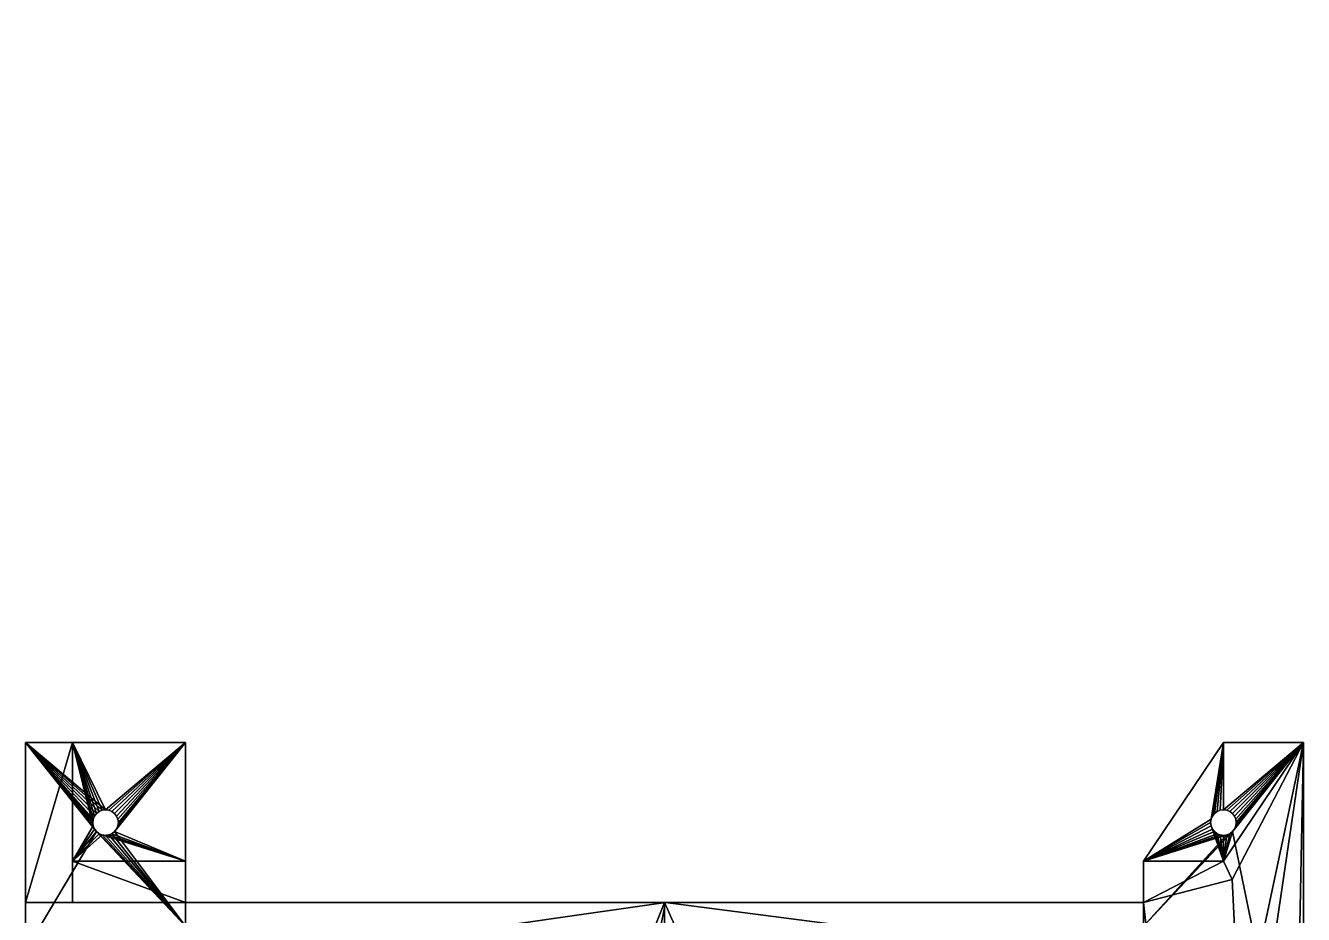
# Model space of a CAD drawing. Header units: millimetres. Extents: x -38752 to -34801, y 260924 to 263752.
# Drawn here: x -38226.8 to -38027.1, y 261177.7 to 261316.6 of the extents above; entities that cross this region are included whole.
import ezdxf

# ---------------------------------------------------------------- set-up
doc = ezdxf.new("R2010")
doc.units = ezdxf.units.MM
doc.layers.get('0').update_dxf_attribs({"lineweight": 9})
doc.layers.add('0.05', color=2, linetype='Continuous', lineweight=5)
doc.layers.add('0.09', color=1, linetype='Continuous', lineweight=9)
doc.styles.get("Standard").update_dxf_attribs({"font": 'arial.ttf'})

msp = doc.modelspace()

# ---------------------------------------------------------------- linework, layer by layer
at = {"extrusion": (2.49184e-13, 1, -4.44089e-16)}
for p, q in [((-38226.77, 261172.08), (-38226.77, 261204.59)), ((-38201.77, 261204.59), (-38226.77, 261204.59)), ((-38226.77, 261204.59, 4), (-38226.77, 261204.59)), ((-38219.42, 261204.59, 4), (-38226.77, 261204.59, 4)), ((-38226.77, 261179.59, 4), (-38226.77, 261204.59, 4)), ((-38201.77, 261204.59, 5), (-38219.42, 261204.59, 5)), ((-38219.42, 261179.59, 4), (-38219.42, 261204.59, 4)), ((-38219.42, 261204.59, 5), (-38219.42, 261204.59, 4)), ((-38219.42, 261186.09, 5), (-38219.42, 261204.59, 5)), ((-38201.77, 261204.59, 5), (-38201.77, 261204.59)), ((-38201.77, 261175.89), (-38201.77, 261204.59)), ((-38201.77, 261186.09, 5), (-38201.77, 261204.59, 5)), ((-38052.06, 261186.09, 5), (-38039.56, 261204.59, 5)), ((-38052.06, 261186.09), (-38039.56, 261204.59)), ((-38027.06, 261204.59, 5), (-38039.56, 261204.59, 5)), ((-38027.06, 261204.59), (-38039.56, 261204.59)), ((-38039.56, 261204.59, 5), (-38039.56, 261204.59)), ((-38039.56, 261186.09, 5), (-38027.06, 261204.59, 5)), ((-38038.21, 261183.19, 16.15), (-38027.06, 261204.59, 5)), ((-38027.06, 261204.59, 5), (-38027.06, 260956.61, 5)), ((-38027.06, 261204.59), (-38027.06, 260956.61)), ((-38027.06, 261204.59, 5), (-38027.06, 261204.59)), ((-38216, 261193.09, 5), (-38216, 261193.09)), ((-38215.68, 261193.51, 5), (-38215.68, 261193.51)), ((-38215.27, 261193.83, 5), (-38215.27, 261193.83)), ((-38214.79, 261194.03, 5), (-38214.79, 261194.03)), ((-38214.27, 261194.09, 5), (-38214.27, 261194.09)), ((-38213.75, 261194.03, 5), (-38213.75, 261194.03)), ((-38213.27, 261193.83, 5), (-38213.27, 261193.83)), ((-38212.86, 261193.51, 5), (-38212.86, 261193.51)), ((-38212.54, 261193.09, 5), (-38212.54, 261193.09)), ((-38041.29, 261193.09, 5), (-38041.29, 261193.09)), ((-38040.97, 261193.51, 5), (-38040.97, 261193.51)), ((-38040.56, 261193.83, 5), (-38040.56, 261193.83)), ((-38040.07, 261194.03, 5), (-38040.07, 261194.03)), ((-38039.56, 261194.09, 5), (-38039.56, 261194.09)), ((-38039.04, 261194.03, 5), (-38039.04, 261194.03)), ((-38038.56, 261193.83, 5), (-38038.56, 261193.83)), ((-38038.14, 261193.51, 5), (-38038.14, 261193.51)), ((-38037.82, 261193.09, 5), (-38037.82, 261193.09)), ((-38216.27, 261192.09, 5), (-38216.27, 261192.09)), ((-38216.2, 261192.61, 5), (-38216.2, 261192.61)), ((-38216.2, 261191.58, 5), (-38216.2, 261191.58)), ((-38216, 261191.09, 5), (-38216, 261191.09)), ((-38212.54, 261191.09, 5), (-38212.54, 261191.09)), ((-38212.34, 261192.61, 5), (-38212.34, 261192.61)), ((-38212.34, 261191.58, 5), (-38212.34, 261191.58)), ((-38212.27, 261192.09, 5), (-38212.27, 261192.09)), ((-38041.56, 261192.09, 5), (-38041.56, 261192.09)), ((-38041.49, 261192.61, 5), (-38041.49, 261192.61)), ((-38041.49, 261191.58, 5), (-38041.49, 261191.58)), ((-38041.29, 261191.09, 5), (-38041.29, 261191.09)), ((-38037.82, 261191.09, 5), (-38037.82, 261191.09)), ((-38037.63, 261192.61, 5), (-38037.63, 261192.61)), ((-38037.63, 261191.58, 5), (-38037.63, 261191.58)), ((-38037.56, 261192.09, 5), (-38037.56, 261192.09)), ((-38215.68, 261190.68, 5), (-38215.68, 261190.68)), ((-38215.27, 261190.36, 5), (-38215.27, 261190.36)), ((-38214.79, 261190.16, 5), (-38214.79, 261190.16)), ((-38214.27, 261190.09, 5), (-38214.27, 261190.09)), ((-38213.75, 261190.16, 5), (-38213.75, 261190.16)), ((-38213.27, 261190.36, 5), (-38213.27, 261190.36)), ((-38212.86, 261190.68, 5), (-38212.86, 261190.68)), ((-38040.97, 261190.68, 5), (-38040.97, 261190.68)), ((-38040.56, 261190.36, 5), (-38040.56, 261190.36)), ((-38040.07, 261190.16, 5), (-38040.07, 261190.16)), ((-38039.56, 261190.09, 5), (-38039.56, 261190.09)), ((-38039.04, 261190.16, 5), (-38039.04, 261190.16)), ((-38038.56, 261190.36, 5), (-38038.56, 261190.36)), ((-38038.14, 261190.68, 5), (-38038.14, 261190.68)), ((-38219.42, 261179.59, 5), (-38219.42, 261186.09, 5)), ((-38201.77, 261186.09, 5), (-38219.42, 261186.09, 5)), ((-38201.77, 261179.59, 22.65), (-38219.42, 261186.09, 5)), ((-38201.77, 261179.59, 22.65), (-38201.77, 261186.09, 5)), ((-38052.06, 261186.09, 5), (-38052.06, 261186.09)), ((-38052.06, 261186.09), (-38052.06, 261175.89)), ((-38052.06, 261186.09, 5), (-38052.06, 261179.59, 30)), ((-38039.56, 261186.09, 5), (-38052.06, 261186.09, 5)), ((-38038.21, 261183.19, 16.15), (-38039.56, 261186.09, 5)), ((-38052.06, 261179.59, 30), (-38038.21, 261183.19, 16.15)), ((-38126.91, 261179.59, 104.86), (-38226.77, 260929.61, 104.86)), ((-38126.91, 261179.59, 104.86), (-38226.77, 261179.59, 5)), ((-38226.77, 260929.61, 104.86), (-38226.77, 261179.59, 5)), ((-38219.42, 261179.59, 4), (-38226.77, 261179.59, 4)), ((-38226.77, 261179.59, 5), (-38226.77, 261179.59, 4)), ((-38219.42, 261179.59, 5), (-38201.77, 261179.59, 22.65)), ((-38219.42, 261179.59, 5), (-38219.42, 261179.59, 4)), ((-38201.77, 261179.59, 22.65), (-38126.78, 261179.59, 97.65)), ((-38201.77, 261168.89, 26.93), (-38201.77, 261179.59, 22.65)), ((-38128.98, 261168.53, 99.86), (-38126.78, 261179.59, 97.65)), ((-38126.91, 261179.59, 104.86), (-38126.91, 260929.61, 104.86)), ((-38126.91, 261179.59, 104.86), (-38123.38, 261179.59, 101.32)), ((-38126.78, 261179.59, 97.65), (-38052.06, 261179.59, 22.93)), ((-38123.38, 261179.59, 101.32), (-38053.47, 261179.59, 31.41)), ((-38053.47, 261179.59, 31.41), (-38052.06, 261179.59, 30)), ((-38052.06, 261179.59, 22.93), (-38052.06, 261169.93, 22.93)), ((-38052.06, 261179.59, 22.93), (-38052.06, 261179.59, 30))]:
    msp.add_line(p, q, dxfattribs=at)
for points in [[(-38213.27, 261193.83, 5), (-38212.86, 261193.51, 5), (-38212.54, 261193.09, 5), (-38212.34, 261192.61, 5), (-38212.27, 261192.09, 5), (-38212.34, 261191.58, 5), (-38212.54, 261191.09, 5), (-38212.86, 261190.68, 5), (-38213.27, 261190.36, 5), (-38213.75, 261190.16, 5), (-38214.27, 261190.09, 5), (-38214.79, 261190.16, 5), (-38215.27, 261190.36, 5), (-38215.68, 261190.68, 5), (-38216, 261191.09, 5), (-38216.2, 261191.58, 5), (-38216.27, 261192.09, 5), (-38216.2, 261192.61, 5), (-38216, 261193.09, 5), (-38215.68, 261193.51, 5), (-38215.27, 261193.83, 5), (-38214.79, 261194.03, 5), (-38214.27, 261194.09, 5), (-38213.75, 261194.03, 5), (-38213.27, 261193.83, 5)], [(-38215.68, 261193.51, 0), (-38215.27, 261193.83, 0), (-38214.79, 261194.03, 0), (-38214.27, 261194.09, 0), (-38213.75, 261194.03, 0), (-38213.27, 261193.83, 0), (-38212.86, 261193.51, 0), (-38212.54, 261193.09, 0), (-38212.34, 261192.61, 0), (-38212.27, 261192.09, 0), (-38212.34, 261191.58, 0), (-38212.54, 261191.09, 0), (-38212.86, 261190.68, 0), (-38213.27, 261190.36, 0), (-38213.75, 261190.16, 0), (-38214.15, 261190.11, 0), (-38214.27, 261190.09, 0), (-38214.79, 261190.16, 0), (-38215.27, 261190.36, 0), (-38215.68, 261190.68, 0), (-38216, 261191.09, 0), (-38216.2, 261191.58, 0), (-38216.27, 261192.09, 0), (-38216.22, 261192.48, 0), (-38216.2, 261192.61, 0), (-38216, 261193.09, 0), (-38215.68, 261193.51, 0)], [(-38041.56, 261192.09, 5), (-38041.49, 261192.61, 5), (-38041.29, 261193.09, 5), (-38040.97, 261193.51, 5), (-38040.56, 261193.83, 5), (-38040.07, 261194.03, 5), (-38039.56, 261194.09, 5), (-38039.04, 261194.03, 5), (-38038.56, 261193.83, 5), (-38038.14, 261193.51, 5), (-38037.82, 261193.09, 5), (-38037.63, 261192.61, 5), (-38037.56, 261192.09, 5), (-38037.63, 261191.58, 5), (-38037.82, 261191.09, 5), (-38038.14, 261190.68, 5), (-38038.56, 261190.36, 5), (-38039.04, 261190.16, 5), (-38039.56, 261190.09, 5), (-38040.07, 261190.16, 5), (-38040.56, 261190.36, 5), (-38040.97, 261190.68, 5), (-38041.29, 261191.09, 5), (-38041.49, 261191.58, 5), (-38041.56, 261192.09, 5)], [(-38040.97, 261193.51, 0), (-38040.56, 261193.83, 0), (-38040.07, 261194.03, 0), (-38039.56, 261194.09, 0), (-38039.04, 261194.03, 0), (-38038.56, 261193.83, 0), (-38038.14, 261193.51, 0), (-38037.82, 261193.09, 0), (-38037.63, 261192.61, 0), (-38037.56, 261192.09, 0), (-38037.63, 261191.58, 0), (-38037.82, 261191.09, 0), (-38038.14, 261190.68, 0), (-38038.56, 261190.36, 0), (-38039.04, 261190.16, 0), (-38039.56, 261190.09, 0), (-38040.07, 261190.16, 0), (-38040.56, 261190.36, 0), (-38040.97, 261190.68, 0), (-38041.29, 261191.09, 0), (-38041.49, 261191.58, 0), (-38041.56, 261192.09, 0), (-38041.49, 261192.61, 0), (-38041.29, 261193.09, 0), (-38040.97, 261193.51, 0)]]:
    msp.add_polyline3d(points)

# ---------------------------------------------------------------- texts
at = {"layer": '0.05', "extrusion": (-1, -2.22045e-16, -3.05808e-32), "insert": (-38226.61, 261316.72, 72.6), "char_height": 20, "attachment_point": 1, "text_direction": (0, -1, 0)}
msp.add_mtext_dynamic_manual_height_columns('SIDE\\Pview-2', width=98.4936, gutter_width=12.5, heights=[0], dxfattribs=at)

# ---------------------------------------------------------------- meshes
at = {"layer": '0.09'}
mesh = msp.add_polyface(dxfattribs=at)
corners = [(-38219.42, 261204.59, 5), (-38201.77, 261204.59), (-38201.77, 261204.59, 5), (-38219.42, 261204.59, 4), (-38226.77, 261204.59), (-38226.77, 261204.59, 4)]
mesh.append_faces([[corners[k] for k in face] for face in [(0, 1, 2), (4, 3, 5)]], dxfattribs={"vtx0": -1})
mesh.append_faces([[corners[k] for k in face] for face in [(1, 3, 4)]], dxfattribs={"vtx0": -1, "vtx1": -1})
mesh.append_faces([[corners[k] for k in face] for face in [(1, 0, 3)]], dxfattribs={"vtx0": -1, "vtx2": -1})
mesh = msp.add_polyface(dxfattribs=at)
corners = [(-38226.77, 261179.59, 4), (-38219.42, 261204.59, 4), (-38219.42, 261179.59, 4), (-38226.77, 261204.59, 4)]
mesh.append_faces([[corners[k] for k in face] for face in [(0, 1, 2), (1, 0, 3)]], dxfattribs={"vtx0": -1})
mesh = msp.add_polyface(dxfattribs=at)
corners = [(-38201.77, 261175.89), (-38213.75, 261190.16), (-38214.27, 261190.09), (-38213.27, 261190.36), (-38212.86, 261190.68), (-38201.77, 261204.59), (-38214.15, 261190.11), (-38212.54, 261191.09), (-38212.34, 261191.58), (-38212.27, 261192.09), (-38212.34, 261192.61), (-38212.54, 261193.09), (-38212.86, 261193.51), (-38213.27, 261193.83), (-38213.75, 261194.03), (-38214.27, 261194.09), (-38226.77, 261172.08), (-38221.77, 261172.08), (-38215.68, 261190.68), (-38226.77, 261204.59), (-38215.27, 261190.36), (-38214.79, 261190.16), (-38216, 261191.09), (-38216.2, 261191.58), (-38216.27, 261192.09), (-38216.22, 261192.48), (-38216.2, 261192.61), (-38216, 261193.09), (-38215.68, 261193.51), (-38215.27, 261193.83), (-38214.79, 261194.03)]
mesh.append_faces([[corners[k] for k in face] for face in [(2, 1, 6), (0, 16, 17)]], dxfattribs={"vtx0": -1})
mesh.append_faces([[corners[k] for k in face] for face in [(1, 0, 3), (3, 0, 4), (4, 5, 7), (7, 5, 8), (8, 5, 9), (9, 5, 10), (10, 5, 11), (11, 5, 12), (12, 5, 13), (13, 5, 14), (14, 5, 15), (16, 18, 19), (18, 0, 20), (20, 0, 21), (21, 0, 2), (19, 15, 5)]], dxfattribs={"vtx0": -1, "vtx1": -1})
mesh.append_faces([[corners[k] for k in face] for face in [(0, 1, 2), (16, 0, 18)]], dxfattribs={"vtx0": -1, "vtx1": -1, "vtx2": -1})
mesh.append_faces([[corners[k] for k in face] for face in [(4, 0, 5), (19, 18, 22), (19, 22, 23), (19, 23, 24), (19, 24, 25), (19, 25, 26), (19, 26, 27), (19, 27, 28), (19, 28, 29), (19, 29, 30), (19, 30, 15)]], dxfattribs={"vtx0": -1, "vtx2": -1})
mesh = msp.add_polyface(dxfattribs=at)
corners = [(-38226.77, 260972.96, 82.54), (-38226.77, 260981.65, 75.8), (-38226.77, 260982.17, 75.86), (-38226.77, 260972.96, 73.86), (-38226.77, 260981.17, 75.6), (-38226.77, 260980.75, 75.28), (-38226.77, 260980.43, 74.86), (-38226.77, 260980.32, 74.6), (-38226.77, 260980.23, 74.38), (-38226.77, 260980.17, 73.86), (-38226.77, 260980.23, 73.35), (-38226.77, 260972.98, 72.54), (-38226.77, 260980.26, 73.29), (-38226.77, 260980.43, 72.86), (-38226.77, 260980.75, 72.45), (-38226.77, 260973.63, 70.2), (-38226.77, 260981.17, 72.13), (-38226.77, 260981.65, 71.93), (-38226.77, 260982.17, 71.86), (-38226.77, 260974.87, 68.12), (-38226.77, 260996.8, 70.02), (-38226.77, 260996.28, 69.95), (-38226.77, 260995.8, 69.75), (-38226.77, 260995.39, 69.43), (-38226.77, 260995.07, 69.02), (-38226.77, 260994.96, 68.75), (-38226.77, 260994.87, 68.54), (-38226.77, 260994.8, 68.02), (-38226.77, 260976.61, 66.43), (-38226.77, 260994.87, 67.5), (-38226.77, 260994.89, 67.45), (-38226.77, 260995.07, 67.02), (-38226.77, 260995.39, 66.6), (-38226.77, 260995.8, 66.29), (-38226.77, 260978.72, 65.24), (-38226.77, 260996.28, 66.09), (-38226.77, 260996.8, 66.02), (-38226.77, 261006.65, 63.03), (-38226.77, 261007.43, 63.06), (-38226.77, 261005.89, 62.93), (-38226.77, 261005.13, 62.76), (-38226.77, 260993.36, 59.39), (-38226.77, 261004.4, 62.52), (-38226.77, 261002.55, 60.72), (-38226.77, 261000.46, 59.48), (-38226.77, 260998.13, 58.83), (-38226.77, 260995.71, 58.8), (-38226.77, 260929.61, 99.86), (-38226.77, 261179.59, 5), (-38226.77, 260929.61, 104.86), (-38226.77, 260982.68, 75.8), (-38226.77, 260983.17, 75.6), (-38226.77, 260983.58, 75.28), (-38226.77, 260983.9, 74.86), (-38226.77, 260997.32, 69.95), (-38226.77, 260984.08, 74.44), (-38226.77, 260984.1, 74.38), (-38226.77, 260984.17, 73.86), (-38226.77, 260984.1, 73.35), (-38226.77, 260984.01, 73.13), (-38226.77, 260983.9, 72.86), (-38226.77, 260983.58, 72.45), (-38226.77, 260983.17, 72.13), (-38226.77, 260982.68, 71.93), (-38226.77, 260997.8, 69.75), (-38226.77, 260998.22, 69.43), (-38226.77, 260998.53, 69.02), (-38226.77, 260998.71, 68.59), (-38226.77, 260998.73, 68.54), (-38226.77, 260998.8, 68.02), (-38226.77, 260998.73, 67.5), (-38226.77, 260998.64, 67.28), (-38226.77, 260998.53, 67.02), (-38226.77, 261009.72, 62.71), (-38226.77, 260998.22, 66.6), (-38226.77, 260997.8, 66.29), (-38226.77, 260997.32, 66.09), (-38226.77, 261008.97, 62.9), (-38226.77, 261008.2, 63.01), (-38226.77, 261010.45, 62.46), (-38226.77, 261014.18, 61.04), (-38226.77, 261014.91, 60.78), (-38226.77, 261162.43, 1.85), (-38226.77, 261179.59, 4), (-38226.77, 261204.59), (-38226.77, 261204.59, 4), (-38226.77, 261167.16, 0.44), (-38226.77, 261172.08)]
mesh.append_faces([[corners[k] for k in face] for face in [(45, 41, 46), (47, 48, 49), (83, 84, 85), (84, 86, 87)]], dxfattribs={"vtx0": -1})
mesh.append_faces([[corners[k] for k in face] for face in [(1, 3, 4), (4, 3, 5), (5, 3, 6), (6, 3, 7), (7, 3, 8), (8, 3, 9), (9, 3, 10), (10, 11, 12), (12, 11, 13), (13, 11, 14), (14, 15, 16), (16, 15, 17), (17, 15, 18), (19, 20, 15), (20, 19, 21), (21, 19, 22), (22, 19, 23), (23, 19, 24), (24, 19, 25), (25, 19, 26), (26, 19, 27), (27, 28, 29), (29, 28, 30), (30, 28, 31), (31, 28, 32), (32, 28, 33), (33, 34, 35), (35, 34, 36), (37, 34, 39), (39, 34, 40), (40, 41, 42), (42, 41, 43), (43, 41, 44), (44, 41, 45), (50, 0, 2), (54, 63, 20), (73, 36, 77), (77, 36, 78), (78, 34, 38), (48, 82, 83)]], dxfattribs={"vtx0": -1, "vtx1": -1})
mesh.append_faces([[corners[k] for k in face] for face in [(48, 0, 50), (48, 53, 54), (20, 18, 15), (48, 72, 73), (78, 36, 34), (84, 83, 82)]], dxfattribs={"vtx0": -1, "vtx1": -1, "vtx2": -1})
mesh.append_faces([[corners[k] for k in face] for face in [(0, 1, 2), (1, 0, 3), (10, 3, 11), (14, 11, 15), (27, 19, 28), (33, 28, 34), (34, 37, 38), (40, 34, 41), (48, 47, 0), (48, 50, 51), (48, 51, 52), (48, 52, 53), (54, 53, 55), (54, 55, 56), (54, 56, 57), (54, 57, 58), (54, 58, 59), (54, 59, 60), (54, 60, 61), (54, 61, 62), (54, 62, 63), (20, 63, 18), (48, 54, 64), (48, 64, 65), (48, 65, 66), (48, 66, 67), (48, 67, 68), (48, 68, 69), (48, 69, 70), (48, 70, 71), (48, 71, 72), (73, 72, 74), (73, 74, 75), (73, 75, 76), (73, 76, 36), (48, 73, 79), (48, 79, 80), (48, 80, 81), (48, 81, 82), (84, 82, 86)]], dxfattribs={"vtx0": -1, "vtx2": -1})
mesh = msp.add_polyface(dxfattribs=at)
corners = [(-38219.42, 261186.09, 5), (-38219.42, 261204.59, 4), (-38219.42, 261204.59, 5), (-38219.42, 261179.59, 5), (-38219.42, 261179.59, 4)]
mesh.append_faces([[corners[k] for k in face] for face in [(0, 1, 2), (1, 3, 4)]], dxfattribs={"vtx0": -1})
mesh.append_faces([[corners[k] for k in face] for face in [(1, 0, 3)]], dxfattribs={"vtx0": -1, "vtx2": -1})
mesh = msp.add_polyface(dxfattribs=at)
corners = [(-38219.42, 261186.09, 5), (-38214.79, 261190.16, 5), (-38201.77, 261186.09, 5), (-38215.27, 261190.36, 5), (-38215.68, 261190.68, 5), (-38216, 261191.09, 5), (-38216.2, 261191.58, 5), (-38219.42, 261204.59, 5), (-38214.27, 261190.09, 5), (-38216.27, 261192.09, 5), (-38216.2, 261192.61, 5), (-38216, 261193.09, 5), (-38215.68, 261193.51, 5), (-38215.27, 261193.83, 5), (-38214.79, 261194.03, 5), (-38214.27, 261194.09, 5), (-38201.77, 261204.59, 5), (-38212.86, 261190.68, 5), (-38213.27, 261190.36, 5), (-38213.75, 261190.16, 5), (-38212.54, 261191.09, 5), (-38212.34, 261191.58, 5), (-38212.27, 261192.09, 5), (-38212.34, 261192.61, 5), (-38212.54, 261193.09, 5), (-38212.86, 261193.51, 5), (-38213.27, 261193.83, 5), (-38213.75, 261194.03, 5)]
mesh.append_faces([[corners[k] for k in face] for face in [(0, 1, 2), (1, 0, 3), (3, 0, 4), (4, 0, 5), (5, 0, 6), (6, 7, 9), (9, 7, 10), (10, 7, 11), (11, 7, 12), (12, 7, 13), (13, 7, 14), (14, 7, 15), (2, 17, 16), (17, 2, 18), (18, 2, 19), (19, 2, 8)]], dxfattribs={"vtx0": -1, "vtx1": -1})
mesh.append_faces([[corners[k] for k in face] for face in [(6, 0, 7), (2, 1, 8), (15, 7, 16), (16, 17, 20), (16, 20, 21), (16, 21, 22), (16, 22, 23), (16, 23, 24), (16, 24, 25), (16, 25, 26), (16, 26, 27), (16, 27, 15)]], dxfattribs={"vtx0": -1, "vtx2": -1})
mesh = msp.add_polyface(dxfattribs=at)
corners = [(-38201.77, 261204.59), (-38201.77, 261186.09, 5), (-38201.77, 261204.59, 5), (-38201.77, 261179.59, 22.65), (-38201.77, 261175.89), (-38201.77, 261168.89, 26.93)]
mesh.append_faces([[corners[k] for k in face] for face in [(0, 1, 2), (3, 4, 5)]], dxfattribs={"vtx0": -1})
mesh.append_faces([[corners[k] for k in face] for face in [(4, 1, 0)]], dxfattribs={"vtx0": -1, "vtx1": -1})
mesh.append_faces([[corners[k] for k in face] for face in [(4, 3, 1)]], dxfattribs={"vtx0": -1, "vtx2": -1})
mesh = msp.add_polyface(dxfattribs=at)
corners = [(-38053.47, 261179.59, 31.41), (-38052.06, 261179.59, 30), (-38123.38, 261179.59, 101.32), (-38126.91, 260929.61, 104.86), (-38027.06, 260956.61, 5), (-38027.06, 260929.61, 5), (-38126.91, 261179.59, 104.86), (-38038.21, 261183.19, 16.15), (-38027.06, 261204.59, 5)]
mesh.append_faces([[corners[k] for k in face] for face in [(3, 4, 5), (4, 7, 8)]], dxfattribs={"vtx0": -1})
mesh.append_faces([[corners[k] for k in face] for face in [(4, 6, 1)]], dxfattribs={"vtx0": -1, "vtx1": -1, "vtx2": -1})
mesh.append_faces([[corners[k] for k in face] for face in [(4, 3, 6), (4, 1, 7), (1, 6, 2)]], dxfattribs={"vtx0": -1, "vtx2": -1})
mesh.append_faces([[corners[k] for k in face] for face in [(0, 1, 2)]], dxfattribs={"vtx1": -1})
mesh = msp.add_polyface(dxfattribs=at)
corners = [(-38027.06, 261204.59), (-38032.06, 260956.61), (-38027.06, 260956.61), (-38032.06, 261170.69), (-38034.13, 261171.23), (-38038.14, 261190.68), (-38052.06, 261175.89), (-38038.56, 261190.36), (-38039.04, 261190.16), (-38052.06, 261186.09), (-38039.56, 261190.09), (-38037.82, 261191.09), (-38037.63, 261191.58), (-38037.56, 261192.09), (-38037.63, 261192.61), (-38037.82, 261193.09), (-38038.14, 261193.51), (-38038.56, 261193.83), (-38039.04, 261194.03), (-38039.56, 261194.09), (-38041.49, 261192.61), (-38039.56, 261204.59), (-38041.56, 261192.09), (-38041.49, 261191.58), (-38041.29, 261191.09), (-38040.97, 261190.68), (-38040.56, 261190.36), (-38040.07, 261190.16), (-38041.29, 261193.09), (-38040.97, 261193.51), (-38040.56, 261193.83), (-38040.07, 261194.03)]
mesh.append_faces([[corners[k] for k in face] for face in [(0, 1, 2)]], dxfattribs={"vtx0": -1})
mesh.append_faces([[corners[k] for k in face] for face in [(1, 0, 3), (3, 0, 4), (4, 5, 6), (6, 8, 9), (5, 0, 11), (11, 0, 12), (12, 0, 13), (13, 0, 14), (14, 0, 15), (15, 0, 16), (16, 0, 17), (17, 0, 18), (18, 0, 19), (9, 20, 21), (20, 9, 22), (22, 9, 23), (23, 9, 24), (24, 9, 25), (25, 9, 26), (26, 9, 27), (27, 9, 10), (21, 19, 0)]], dxfattribs={"vtx0": -1, "vtx1": -1})
mesh.append_faces([[corners[k] for k in face] for face in [(4, 0, 5)]], dxfattribs={"vtx0": -1, "vtx1": -1, "vtx2": -1})
mesh.append_faces([[corners[k] for k in face] for face in [(6, 5, 7), (6, 7, 8), (9, 8, 10), (21, 20, 28), (21, 28, 29), (21, 29, 30), (21, 30, 31), (21, 31, 19)]], dxfattribs={"vtx0": -1, "vtx2": -1})
mesh = msp.add_polyface(dxfattribs=at)
corners = [(-38052.06, 261186.09), (-38039.56, 261204.59, 5), (-38052.06, 261186.09, 5), (-38039.56, 261204.59)]
mesh.append_faces([[corners[k] for k in face] for face in [(0, 1, 2), (1, 0, 3)]], dxfattribs={"vtx0": -1})
mesh = msp.add_polyface(dxfattribs=at)
corners = [(-38052.06, 261186.09, 5), (-38041.49, 261191.58, 5), (-38039.56, 261186.09, 5), (-38041.56, 261192.09, 5), (-38041.49, 261192.61, 5), (-38039.56, 261204.59, 5), (-38041.29, 261191.09, 5), (-38040.97, 261190.68, 5), (-38040.56, 261190.36, 5), (-38040.07, 261190.16, 5), (-38039.56, 261190.09, 5), (-38041.29, 261193.09, 5), (-38040.97, 261193.51, 5), (-38040.56, 261193.83, 5), (-38040.07, 261194.03, 5), (-38039.56, 261194.09, 5), (-38027.06, 261204.59, 5), (-38038.14, 261190.68, 5), (-38038.56, 261190.36, 5), (-38039.04, 261190.16, 5), (-38037.82, 261191.09, 5), (-38037.63, 261191.58, 5), (-38037.56, 261192.09, 5), (-38037.63, 261192.61, 5), (-38037.82, 261193.09, 5), (-38038.14, 261193.51, 5), (-38038.56, 261193.83, 5), (-38039.04, 261194.03, 5)]
mesh.append_faces([[corners[k] for k in face] for face in [(0, 1, 2), (1, 0, 3), (3, 0, 4), (4, 5, 11), (11, 5, 12), (12, 5, 13), (13, 5, 14), (14, 5, 15), (2, 17, 16), (17, 2, 18), (18, 2, 19), (19, 2, 10)]], dxfattribs={"vtx0": -1, "vtx1": -1})
mesh.append_faces([[corners[k] for k in face] for face in [(4, 0, 5), (2, 1, 6), (2, 6, 7), (2, 7, 8), (2, 8, 9), (2, 9, 10), (15, 5, 16), (16, 17, 20), (16, 20, 21), (16, 21, 22), (16, 22, 23), (16, 23, 24), (16, 24, 25), (16, 25, 26), (16, 26, 27), (16, 27, 15)]], dxfattribs={"vtx0": -1, "vtx2": -1})
mesh = msp.add_polyface(dxfattribs=at)
corners = [(-38039.56, 261204.59, 5), (-38027.06, 261204.59), (-38027.06, 261204.59, 5), (-38039.56, 261204.59)]
mesh.append_faces([[corners[k] for k in face] for face in [(0, 1, 2), (1, 0, 3)]], dxfattribs={"vtx0": -1})
mesh = msp.add_polyface(dxfattribs=at)
corners = [(-38027.06, 261204.59, 5), (-38038.21, 261183.19, 16.15), (-38039.56, 261186.09, 5)]
mesh.append_faces([[corners[k] for k in face] for face in [(0, 1, 2)]])
mesh = msp.add_polyface(dxfattribs=at)
corners = [(-38027.06, 261204.59), (-38027.06, 260956.61, 5), (-38027.06, 261204.59, 5), (-38027.06, 260956.61)]
mesh.append_faces([[corners[k] for k in face] for face in [(0, 1, 2), (1, 0, 3)]], dxfattribs={"vtx0": -1})
mesh = msp.add_polyface(dxfattribs=at)
corners = [(-38216, 261193.09), (-38216.2, 261192.61, 5), (-38216, 261193.09, 5), (-38216.2, 261192.61)]
mesh.append_faces([[corners[k] for k in face] for face in [(0, 1, 2), (1, 0, 3)]], dxfattribs={"vtx0": -1})
mesh = msp.add_polyface(dxfattribs=at)
corners = [(-38215.68, 261193.51, 5), (-38216, 261193.09), (-38216, 261193.09, 5), (-38215.68, 261193.51)]
mesh.append_faces([[corners[k] for k in face] for face in [(0, 1, 2), (1, 0, 3)]], dxfattribs={"vtx0": -1})
mesh = msp.add_polyface(dxfattribs=at)
corners = [(-38215.27, 261193.83), (-38215.68, 261193.51, 5), (-38215.27, 261193.83, 5), (-38215.68, 261193.51)]
mesh.append_faces([[corners[k] for k in face] for face in [(0, 1, 2), (1, 0, 3)]], dxfattribs={"vtx0": -1})
mesh = msp.add_polyface(dxfattribs=at)
corners = [(-38214.79, 261194.03), (-38215.27, 261193.83, 5), (-38214.79, 261194.03, 5), (-38215.27, 261193.83)]
mesh.append_faces([[corners[k] for k in face] for face in [(0, 1, 2), (1, 0, 3)]], dxfattribs={"vtx0": -1})
mesh = msp.add_polyface(dxfattribs=at)
corners = [(-38214.27, 261194.09), (-38214.79, 261194.03, 5), (-38214.27, 261194.09, 5), (-38214.79, 261194.03)]
mesh.append_faces([[corners[k] for k in face] for face in [(0, 1, 2), (1, 0, 3)]], dxfattribs={"vtx0": -1})
mesh = msp.add_polyface(dxfattribs=at)
corners = [(-38213.75, 261194.03), (-38214.27, 261194.09, 5), (-38213.75, 261194.03, 5), (-38214.27, 261194.09)]
mesh.append_faces([[corners[k] for k in face] for face in [(0, 1, 2), (1, 0, 3)]], dxfattribs={"vtx0": -1})
mesh = msp.add_polyface(dxfattribs=at)
corners = [(-38213.27, 261193.83), (-38213.75, 261194.03, 5), (-38213.27, 261193.83, 5), (-38213.75, 261194.03)]
mesh.append_faces([[corners[k] for k in face] for face in [(0, 1, 2), (1, 0, 3)]], dxfattribs={"vtx0": -1})
mesh = msp.add_polyface(dxfattribs=at)
corners = [(-38213.27, 261193.83), (-38212.86, 261193.51, 5), (-38212.86, 261193.51), (-38213.27, 261193.83, 5)]
mesh.append_faces([[corners[k] for k in face] for face in [(0, 1, 2), (1, 0, 3)]], dxfattribs={"vtx0": -1})
mesh = msp.add_polyface(dxfattribs=at)
corners = [(-38212.54, 261193.09, 5), (-38212.86, 261193.51), (-38212.86, 261193.51, 5), (-38212.54, 261193.09)]
mesh.append_faces([[corners[k] for k in face] for face in [(0, 1, 2), (1, 0, 3)]], dxfattribs={"vtx0": -1})
mesh = msp.add_polyface(dxfattribs=at)
corners = [(-38212.34, 261192.61, 5), (-38212.54, 261193.09), (-38212.54, 261193.09, 5), (-38212.34, 261192.61)]
mesh.append_faces([[corners[k] for k in face] for face in [(0, 1, 2), (1, 0, 3)]], dxfattribs={"vtx0": -1})
mesh = msp.add_polyface(dxfattribs=at)
corners = [(-38041.29, 261193.09), (-38041.49, 261192.61, 5), (-38041.29, 261193.09, 5), (-38041.49, 261192.61)]
mesh.append_faces([[corners[k] for k in face] for face in [(0, 1, 2), (1, 0, 3)]], dxfattribs={"vtx0": -1})
mesh = msp.add_polyface(dxfattribs=at)
corners = [(-38040.97, 261193.51, 5), (-38041.29, 261193.09), (-38041.29, 261193.09, 5), (-38040.97, 261193.51)]
mesh.append_faces([[corners[k] for k in face] for face in [(0, 1, 2), (1, 0, 3)]], dxfattribs={"vtx0": -1})
mesh = msp.add_polyface(dxfattribs=at)
corners = [(-38040.97, 261193.51), (-38040.56, 261193.83, 5), (-38040.56, 261193.83), (-38040.97, 261193.51, 5)]
mesh.append_faces([[corners[k] for k in face] for face in [(0, 1, 2), (1, 0, 3)]], dxfattribs={"vtx0": -1})
mesh = msp.add_polyface(dxfattribs=at)
corners = [(-38040.07, 261194.03), (-38040.56, 261193.83, 5), (-38040.07, 261194.03, 5), (-38040.56, 261193.83)]
mesh.append_faces([[corners[k] for k in face] for face in [(0, 1, 2), (1, 0, 3)]], dxfattribs={"vtx0": -1})
mesh = msp.add_polyface(dxfattribs=at)
corners = [(-38039.56, 261194.09), (-38040.07, 261194.03, 5), (-38039.56, 261194.09, 5), (-38040.07, 261194.03)]
mesh.append_faces([[corners[k] for k in face] for face in [(0, 1, 2), (1, 0, 3)]], dxfattribs={"vtx0": -1})
mesh = msp.add_polyface(dxfattribs=at)
corners = [(-38039.04, 261194.03), (-38039.56, 261194.09, 5), (-38039.04, 261194.03, 5), (-38039.56, 261194.09)]
mesh.append_faces([[corners[k] for k in face] for face in [(0, 1, 2), (1, 0, 3)]], dxfattribs={"vtx0": -1})
mesh = msp.add_polyface(dxfattribs=at)
corners = [(-38038.56, 261193.83), (-38039.04, 261194.03, 5), (-38038.56, 261193.83, 5), (-38039.04, 261194.03)]
mesh.append_faces([[corners[k] for k in face] for face in [(0, 1, 2), (1, 0, 3)]], dxfattribs={"vtx0": -1})
mesh = msp.add_polyface(dxfattribs=at)
corners = [(-38038.14, 261193.51), (-38038.56, 261193.83, 5), (-38038.14, 261193.51, 5), (-38038.56, 261193.83)]
mesh.append_faces([[corners[k] for k in face] for face in [(0, 1, 2), (1, 0, 3)]], dxfattribs={"vtx0": -1})
mesh = msp.add_polyface(dxfattribs=at)
corners = [(-38037.82, 261193.09), (-38038.14, 261193.51, 5), (-38037.82, 261193.09, 5), (-38038.14, 261193.51)]
mesh.append_faces([[corners[k] for k in face] for face in [(0, 1, 2), (1, 0, 3)]], dxfattribs={"vtx0": -1})
mesh = msp.add_polyface(dxfattribs=at)
corners = [(-38037.63, 261192.61), (-38037.82, 261193.09, 5), (-38037.63, 261192.61, 5), (-38037.82, 261193.09)]
mesh.append_faces([[corners[k] for k in face] for face in [(0, 1, 2), (1, 0, 3)]], dxfattribs={"vtx0": -1})
mesh = msp.add_polyface(dxfattribs=at)
corners = [(-38216.2, 261192.61), (-38216.27, 261192.09, 5), (-38216.2, 261192.61, 5), (-38216.22, 261192.48), (-38216.27, 261192.09)]
mesh.append_faces([[corners[k] for k in face] for face in [(0, 1, 2)]], dxfattribs={"vtx0": -1})
mesh.append_faces([[corners[k] for k in face] for face in [(1, 0, 3)]], dxfattribs={"vtx0": -1, "vtx2": -1})
mesh.append_faces([[corners[k] for k in face] for face in [(4, 1, 3)]], dxfattribs={"vtx1": -1})
mesh = msp.add_polyface(dxfattribs=at)
corners = [(-38216.27, 261192.09, 5), (-38216.2, 261191.58), (-38216.2, 261191.58, 5), (-38216.27, 261192.09)]
mesh.append_faces([[corners[k] for k in face] for face in [(0, 1, 2), (1, 0, 3)]], dxfattribs={"vtx0": -1})
mesh = msp.add_polyface(dxfattribs=at)
corners = [(-38216.2, 261191.58), (-38216, 261191.09, 5), (-38216.2, 261191.58, 5), (-38216, 261191.09)]
mesh.append_faces([[corners[k] for k in face] for face in [(0, 1, 2), (1, 0, 3)]], dxfattribs={"vtx0": -1})
mesh = msp.add_polyface(dxfattribs=at)
corners = [(-38216, 261191.09), (-38215.68, 261190.68, 5), (-38216, 261191.09, 5), (-38215.68, 261190.68)]
mesh.append_faces([[corners[k] for k in face] for face in [(0, 1, 2), (1, 0, 3)]], dxfattribs={"vtx0": -1})
mesh = msp.add_polyface(dxfattribs=at)
corners = [(-38212.86, 261190.68, 5), (-38212.54, 261191.09), (-38212.54, 261191.09, 5), (-38212.86, 261190.68)]
mesh.append_faces([[corners[k] for k in face] for face in [(0, 1, 2), (1, 0, 3)]], dxfattribs={"vtx0": -1})
mesh = msp.add_polyface(dxfattribs=at)
corners = [(-38212.54, 261191.09, 5), (-38212.34, 261191.58), (-38212.34, 261191.58, 5), (-38212.54, 261191.09)]
mesh.append_faces([[corners[k] for k in face] for face in [(0, 1, 2), (1, 0, 3)]], dxfattribs={"vtx0": -1})
mesh = msp.add_polyface(dxfattribs=at)
corners = [(-38212.27, 261192.09), (-38212.34, 261192.61, 5), (-38212.27, 261192.09, 5), (-38212.34, 261192.61)]
mesh.append_faces([[corners[k] for k in face] for face in [(0, 1, 2), (1, 0, 3)]], dxfattribs={"vtx0": -1})
mesh = msp.add_polyface(dxfattribs=at)
corners = [(-38212.34, 261191.58, 5), (-38212.27, 261192.09), (-38212.27, 261192.09, 5), (-38212.34, 261191.58)]
mesh.append_faces([[corners[k] for k in face] for face in [(0, 1, 2), (1, 0, 3)]], dxfattribs={"vtx0": -1})
mesh = msp.add_polyface(dxfattribs=at)
corners = [(-38041.49, 261192.61), (-38041.56, 261192.09, 5), (-38041.49, 261192.61, 5), (-38041.56, 261192.09)]
mesh.append_faces([[corners[k] for k in face] for face in [(0, 1, 2), (1, 0, 3)]], dxfattribs={"vtx0": -1})
mesh = msp.add_polyface(dxfattribs=at)
corners = [(-38041.56, 261192.09, 5), (-38041.49, 261191.58), (-38041.49, 261191.58, 5), (-38041.56, 261192.09)]
mesh.append_faces([[corners[k] for k in face] for face in [(0, 1, 2), (1, 0, 3)]], dxfattribs={"vtx0": -1})
mesh = msp.add_polyface(dxfattribs=at)
corners = [(-38041.49, 261191.58, 5), (-38041.29, 261191.09), (-38041.29, 261191.09, 5), (-38041.49, 261191.58)]
mesh.append_faces([[corners[k] for k in face] for face in [(0, 1, 2), (1, 0, 3)]], dxfattribs={"vtx0": -1})
mesh = msp.add_polyface(dxfattribs=at)
corners = [(-38041.29, 261191.09), (-38040.97, 261190.68, 5), (-38041.29, 261191.09, 5), (-38040.97, 261190.68)]
mesh.append_faces([[corners[k] for k in face] for face in [(0, 1, 2), (1, 0, 3)]], dxfattribs={"vtx0": -1})
mesh = msp.add_polyface(dxfattribs=at)
corners = [(-38038.14, 261190.68), (-38037.82, 261191.09, 5), (-38038.14, 261190.68, 5), (-38037.82, 261191.09)]
mesh.append_faces([[corners[k] for k in face] for face in [(0, 1, 2), (1, 0, 3)]], dxfattribs={"vtx0": -1})
mesh = msp.add_polyface(dxfattribs=at)
corners = [(-38037.82, 261191.09), (-38037.63, 261191.58, 5), (-38037.82, 261191.09, 5), (-38037.63, 261191.58)]
mesh.append_faces([[corners[k] for k in face] for face in [(0, 1, 2), (1, 0, 3)]], dxfattribs={"vtx0": -1})
mesh = msp.add_polyface(dxfattribs=at)
corners = [(-38037.56, 261192.09), (-38037.63, 261192.61, 5), (-38037.56, 261192.09, 5), (-38037.63, 261192.61)]
mesh.append_faces([[corners[k] for k in face] for face in [(0, 1, 2), (1, 0, 3)]], dxfattribs={"vtx0": -1})
mesh = msp.add_polyface(dxfattribs=at)
corners = [(-38037.63, 261191.58, 5), (-38037.56, 261192.09), (-38037.56, 261192.09, 5), (-38037.63, 261191.58)]
mesh.append_faces([[corners[k] for k in face] for face in [(0, 1, 2), (1, 0, 3)]], dxfattribs={"vtx0": -1})
mesh = msp.add_polyface(dxfattribs=at)
corners = [(-38215.68, 261190.68, 5), (-38215.27, 261190.36), (-38215.27, 261190.36, 5), (-38215.68, 261190.68)]
mesh.append_faces([[corners[k] for k in face] for face in [(0, 1, 2), (1, 0, 3)]], dxfattribs={"vtx0": -1})
mesh = msp.add_polyface(dxfattribs=at)
corners = [(-38215.27, 261190.36, 5), (-38214.79, 261190.16), (-38214.79, 261190.16, 5), (-38215.27, 261190.36)]
mesh.append_faces([[corners[k] for k in face] for face in [(0, 1, 2), (1, 0, 3)]], dxfattribs={"vtx0": -1})
mesh = msp.add_polyface(dxfattribs=at)
corners = [(-38214.79, 261190.16, 5), (-38214.27, 261190.09), (-38214.27, 261190.09, 5), (-38214.79, 261190.16)]
mesh.append_faces([[corners[k] for k in face] for face in [(0, 1, 2), (1, 0, 3)]], dxfattribs={"vtx0": -1})
mesh = msp.add_polyface(dxfattribs=at)
corners = [(-38214.27, 261190.09, 5), (-38213.75, 261190.16), (-38213.75, 261190.16, 5), (-38214.15, 261190.11), (-38214.27, 261190.09)]
mesh.append_faces([[corners[k] for k in face] for face in [(0, 1, 2), (3, 0, 4)]], dxfattribs={"vtx0": -1})
mesh.append_faces([[corners[k] for k in face] for face in [(1, 0, 3)]], dxfattribs={"vtx0": -1, "vtx1": -1})
mesh = msp.add_polyface(dxfattribs=at)
corners = [(-38213.75, 261190.16, 5), (-38213.27, 261190.36), (-38213.27, 261190.36, 5), (-38213.75, 261190.16)]
mesh.append_faces([[corners[k] for k in face] for face in [(0, 1, 2), (1, 0, 3)]], dxfattribs={"vtx0": -1})
mesh = msp.add_polyface(dxfattribs=at)
corners = [(-38213.27, 261190.36, 5), (-38212.86, 261190.68), (-38212.86, 261190.68, 5), (-38213.27, 261190.36)]
mesh.append_faces([[corners[k] for k in face] for face in [(0, 1, 2), (1, 0, 3)]], dxfattribs={"vtx0": -1})
mesh = msp.add_polyface(dxfattribs=at)
corners = [(-38040.97, 261190.68, 5), (-38040.56, 261190.36), (-38040.56, 261190.36, 5), (-38040.97, 261190.68)]
mesh.append_faces([[corners[k] for k in face] for face in [(0, 1, 2), (1, 0, 3)]], dxfattribs={"vtx0": -1})
mesh = msp.add_polyface(dxfattribs=at)
corners = [(-38040.56, 261190.36, 5), (-38040.07, 261190.16), (-38040.07, 261190.16, 5), (-38040.56, 261190.36)]
mesh.append_faces([[corners[k] for k in face] for face in [(0, 1, 2), (1, 0, 3)]], dxfattribs={"vtx0": -1})
mesh = msp.add_polyface(dxfattribs=at)
corners = [(-38040.07, 261190.16, 5), (-38039.56, 261190.09), (-38039.56, 261190.09, 5), (-38040.07, 261190.16)]
mesh.append_faces([[corners[k] for k in face] for face in [(0, 1, 2), (1, 0, 3)]], dxfattribs={"vtx0": -1})
mesh = msp.add_polyface(dxfattribs=at)
corners = [(-38039.56, 261190.09, 5), (-38039.04, 261190.16), (-38039.04, 261190.16, 5), (-38039.56, 261190.09)]
mesh.append_faces([[corners[k] for k in face] for face in [(0, 1, 2), (1, 0, 3)]], dxfattribs={"vtx0": -1})
mesh = msp.add_polyface(dxfattribs=at)
corners = [(-38039.04, 261190.16, 5), (-38038.56, 261190.36), (-38038.56, 261190.36, 5), (-38039.04, 261190.16)]
mesh.append_faces([[corners[k] for k in face] for face in [(0, 1, 2), (1, 0, 3)]], dxfattribs={"vtx0": -1})
mesh = msp.add_polyface(dxfattribs=at)
corners = [(-38038.56, 261190.36, 5), (-38038.14, 261190.68), (-38038.14, 261190.68, 5), (-38038.56, 261190.36)]
mesh.append_faces([[corners[k] for k in face] for face in [(0, 1, 2), (1, 0, 3)]], dxfattribs={"vtx0": -1})
mesh = msp.add_polyface(dxfattribs=at)
corners = [(-38219.42, 261186.09, 5), (-38201.77, 261179.59, 22.65), (-38219.42, 261179.59, 5)]
mesh.append_faces([[corners[k] for k in face] for face in [(0, 1, 2)]])
mesh = msp.add_polyface(dxfattribs=at)
corners = [(-38219.42, 261186.09, 5), (-38201.77, 261186.09, 5), (-38201.77, 261179.59, 22.65)]
mesh.append_faces([[corners[k] for k in face] for face in [(0, 1, 2)]])
mesh = msp.add_polyface(dxfattribs=at)
corners = [(-38052.06, 261179.59, 22.93), (-38052.06, 261186.09, 5), (-38052.06, 261179.59, 30), (-38052.06, 261169.93, 22.93), (-38052.06, 261175.89), (-38052.06, 261186.09)]
mesh.append_faces([[corners[k] for k in face] for face in [(0, 1, 2), (1, 4, 5)]], dxfattribs={"vtx0": -1})
mesh.append_faces([[corners[k] for k in face] for face in [(1, 0, 3), (1, 3, 4)]], dxfattribs={"vtx0": -1, "vtx2": -1})
mesh = msp.add_polyface(dxfattribs=at)
corners = [(-38052.06, 261179.59, 30), (-38039.56, 261186.09, 5), (-38038.21, 261183.19, 16.15), (-38052.06, 261186.09, 5)]
mesh.append_faces([[corners[k] for k in face] for face in [(0, 1, 2), (1, 0, 3)]], dxfattribs={"vtx0": -1})
mesh = msp.add_polyface(dxfattribs=at)
corners = [(-38052.06, 261179.59, 30), (-38126.78, 261179.59, 97.65), (-38052.06, 261179.59, 22.93), (-38053.47, 261179.59, 31.41), (-38123.38, 261179.59, 101.32), (-38126.91, 261179.59, 104.86), (-38201.77, 261179.59, 22.65), (-38226.77, 261179.59, 5), (-38219.42, 261179.59, 5), (-38219.42, 261179.59, 4), (-38226.77, 261179.59, 4)]
mesh.append_faces([[corners[k] for k in face] for face in [(0, 1, 2), (9, 7, 10)]], dxfattribs={"vtx0": -1})
mesh.append_faces([[corners[k] for k in face] for face in [(1, 5, 6), (6, 7, 8), (8, 7, 9)]], dxfattribs={"vtx0": -1, "vtx1": -1})
mesh.append_faces([[corners[k] for k in face] for face in [(1, 0, 3), (1, 3, 4), (1, 4, 5), (6, 5, 7)]], dxfattribs={"vtx0": -1, "vtx2": -1})
mesh = msp.add_polyface(dxfattribs=at)
corners = [(-38226.77, 261179.59, 5), (-38126.91, 261179.59, 104.86), (-38226.77, 260929.61, 104.86)]
mesh.append_faces([[corners[k] for k in face] for face in [(0, 1, 2)]])
mesh = msp.add_polyface(dxfattribs=at)
corners = [(-38126.91, 261179.59, 104.86), (-38126.91, 260929.61, 104.86), (-38226.77, 260929.61, 104.86)]
mesh.append_faces([[corners[k] for k in face] for face in [(0, 1, 2)]])
mesh = msp.add_polyface(dxfattribs=at)
corners = [(-38136.4, 261149.98, 99.86), (-38221.77, 261160.21, 10.39), (-38221.77, 260936.25, 99.86), (-38128.98, 261168.53, 99.86), (-38201.77, 261168.89, 26.93), (-38126.78, 261179.59, 97.65), (-38201.77, 261179.59, 22.65)]
mesh.append_faces([[corners[k] for k in face] for face in [(0, 1, 2), (4, 5, 6)]], dxfattribs={"vtx0": -1})
mesh.append_faces([[corners[k] for k in face] for face in [(1, 3, 4)]], dxfattribs={"vtx0": -1, "vtx1": -1})
mesh.append_faces([[corners[k] for k in face] for face in [(1, 0, 3), (4, 3, 5)]], dxfattribs={"vtx0": -1, "vtx2": -1})
mesh = msp.add_polyface(dxfattribs=at)
corners = [(-38034.13, 260956.61, 5), (-38056.08, 260929.61, 26.96), (-38034.13, 260929.61, 5), (-38056.08, 260936.61, 26.96), (-38124.74, 260936.61, 95.61), (-38124.74, 260929.61, 95.61), (-38128.98, 261168.53, 99.86), (-38128.98, 260929.61, 99.86), (-38032.06, 260956.61, 2.93), (-38032.06, 261169.93, 2.93), (-38052.06, 261169.93, 22.93), (-38126.78, 261179.59, 97.65), (-38052.06, 261179.59, 22.93)]
mesh.append_faces([[corners[k] for k in face] for face in [(0, 1, 2), (5, 6, 7), (11, 10, 12)]], dxfattribs={"vtx0": -1})
mesh.append_faces([[corners[k] for k in face] for face in [(1, 0, 3), (3, 0, 4)]], dxfattribs={"vtx0": -1, "vtx1": -1})
mesh.append_faces([[corners[k] for k in face] for face in [(6, 4, 0)]], dxfattribs={"vtx0": -1, "vtx1": -1, "vtx2": -1})
mesh.append_faces([[corners[k] for k in face] for face in [(6, 5, 4), (6, 0, 8), (6, 8, 9), (6, 9, 10), (10, 11, 6)]], dxfattribs={"vtx0": -1, "vtx2": -1})

doc.saveas('drawing.dxf')
